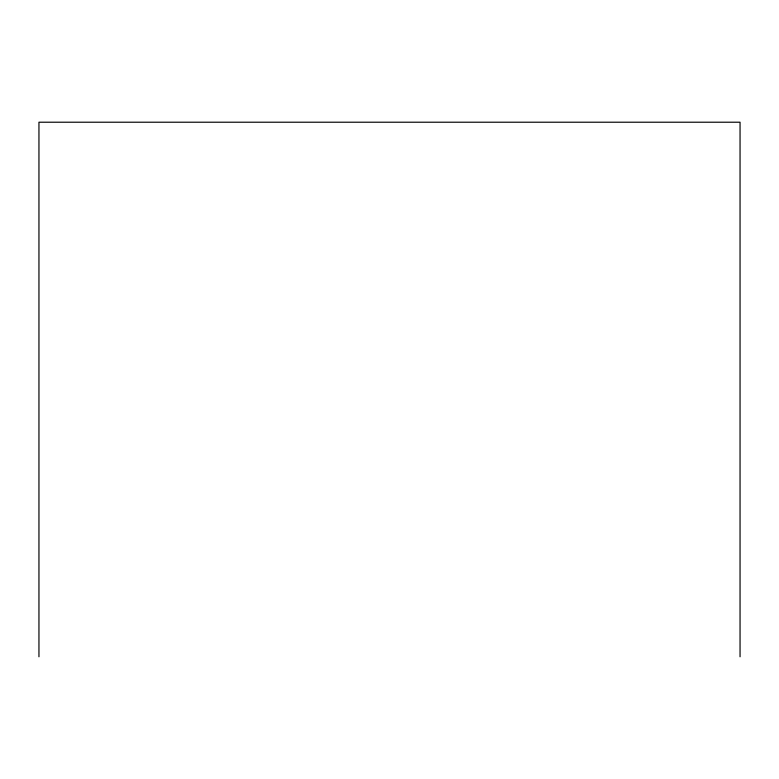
<?xml version="1.0" encoding="UTF-8"?>
<svg xmlns="http://www.w3.org/2000/svg" width="779" height="779" viewBox="0 0 779 779"><rect width="100%" height="100%" fill="white"/><g stroke="black" fill="none" stroke-linecap="round" stroke-linejoin="round"><path stroke-width="1.17" d="M740.05 656.785L740.05 122.215L38.95 122.215L38.95 656.785"/></g></svg>
